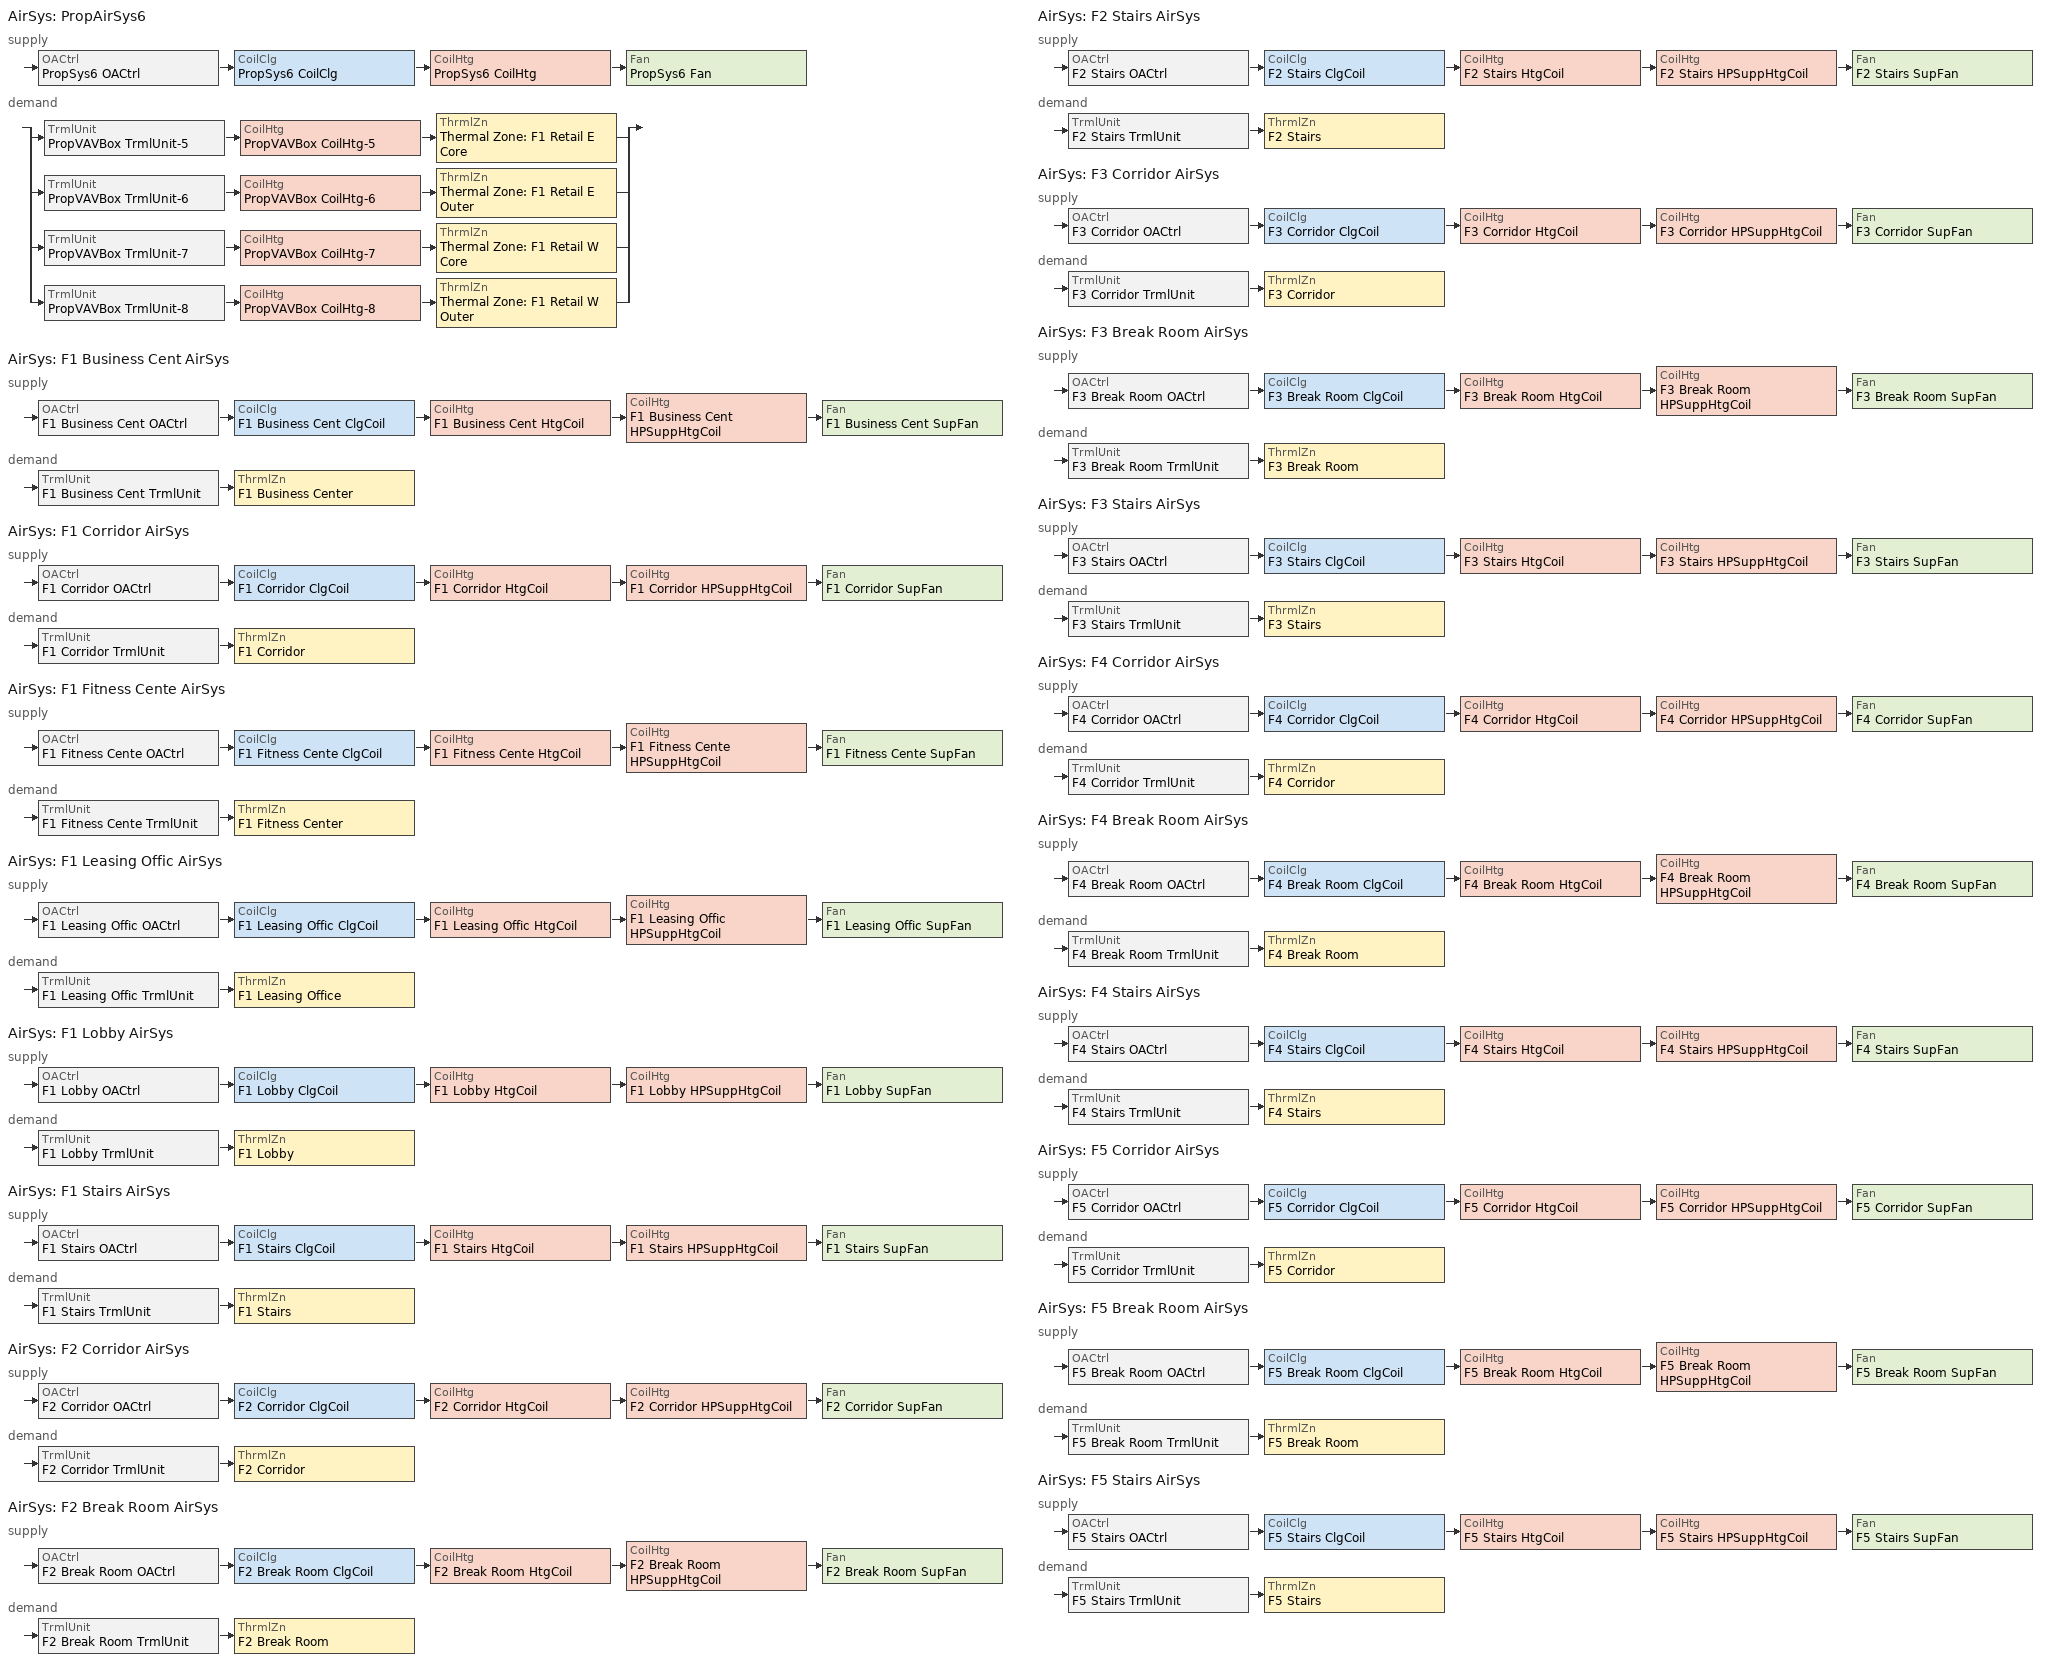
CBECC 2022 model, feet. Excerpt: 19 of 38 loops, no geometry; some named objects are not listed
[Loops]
AirSys 'PropAirSys6'
 supply: OACtrl 'PropSys6 OACtrl' > CoilClg 'PropSys6 CoilClg' > CoilHtg 'PropSys6 CoilHtg' > Fan 'PropSys6 Fan'
 demand: split
  | TrmlUnit 'PropVAVBox TrmlUnit-5' > CoilHtg 'PropVAVBox CoilHtg-5' > ThrmlZn 'Thermal Zone: F1 Retail E Core'
  | TrmlUnit 'PropVAVBox TrmlUnit-6' > CoilHtg 'PropVAVBox CoilHtg-6' > ThrmlZn 'Thermal Zone: F1 Retail E Outer'
  | TrmlUnit 'PropVAVBox TrmlUnit-7' > CoilHtg 'PropVAVBox CoilHtg-7' > ThrmlZn 'Thermal Zone: F1 Retail W Core'
  | TrmlUnit 'PropVAVBox TrmlUnit-8' > CoilHtg 'PropVAVBox CoilHtg-8' > ThrmlZn 'Thermal Zone: F1 Retail W Outer'
AirSys 'F1 Business Cent AirSys'
 supply: OACtrl 'F1 Business Cent OACtrl' > CoilClg 'F1 Business Cent ClgCoil' > CoilHtg 'F1 Business Cent HtgCoil' > CoilHtg 'F1 Business Cent HPSuppHtgCoil' > Fan 'F1 Business Cent SupFan'
 demand: TrmlUnit 'F1 Business Cent TrmlUnit' > ThrmlZn 'F1 Business Center'
AirSys 'F1 Corridor AirSys'
 supply: OACtrl 'F1 Corridor OACtrl' > CoilClg 'F1 Corridor ClgCoil' > CoilHtg 'F1 Corridor HtgCoil' > CoilHtg 'F1 Corridor HPSuppHtgCoil' > Fan 'F1 Corridor SupFan'
 demand: TrmlUnit 'F1 Corridor TrmlUnit' > ThrmlZn 'F1 Corridor'
AirSys 'F1 Fitness Cente AirSys'
 supply: OACtrl 'F1 Fitness Cente OACtrl' > CoilClg 'F1 Fitness Cente ClgCoil' > CoilHtg 'F1 Fitness Cente HtgCoil' > CoilHtg 'F1 Fitness Cente HPSuppHtgCoil' > Fan 'F1 Fitness Cente SupFan'
 demand: TrmlUnit 'F1 Fitness Cente TrmlUnit' > ThrmlZn 'F1 Fitness Center'
AirSys 'F1 Leasing Offic AirSys'
 supply: OACtrl 'F1 Leasing Offic OACtrl' > CoilClg 'F1 Leasing Offic ClgCoil' > CoilHtg 'F1 Leasing Offic HtgCoil' > CoilHtg 'F1 Leasing Offic HPSuppHtgCoil' > Fan 'F1 Leasing Offic SupFan'
 demand: TrmlUnit 'F1 Leasing Offic TrmlUnit' > ThrmlZn 'F1 Leasing Office'
AirSys 'F1 Lobby AirSys'
 supply: OACtrl 'F1 Lobby OACtrl' > CoilClg 'F1 Lobby ClgCoil' > CoilHtg 'F1 Lobby HtgCoil' > CoilHtg 'F1 Lobby HPSuppHtgCoil' > Fan 'F1 Lobby SupFan'
 demand: TrmlUnit 'F1 Lobby TrmlUnit' > ThrmlZn 'F1 Lobby'
AirSys 'F1 Stairs AirSys'
 supply: OACtrl 'F1 Stairs OACtrl' > CoilClg 'F1 Stairs ClgCoil' > CoilHtg 'F1 Stairs HtgCoil' > CoilHtg 'F1 Stairs HPSuppHtgCoil' > Fan 'F1 Stairs SupFan'
 demand: TrmlUnit 'F1 Stairs TrmlUnit' > ThrmlZn 'F1 Stairs'
AirSys 'F2 Corridor AirSys'
 supply: OACtrl 'F2 Corridor OACtrl' > CoilClg 'F2 Corridor ClgCoil' > CoilHtg 'F2 Corridor HtgCoil' > CoilHtg 'F2 Corridor HPSuppHtgCoil' > Fan 'F2 Corridor SupFan'
 demand: TrmlUnit 'F2 Corridor TrmlUnit' > ThrmlZn 'F2 Corridor'
AirSys 'F2 Break Room AirSys'
 supply: OACtrl 'F2 Break Room OACtrl' > CoilClg 'F2 Break Room ClgCoil' > CoilHtg 'F2 Break Room HtgCoil' > CoilHtg 'F2 Break Room HPSuppHtgCoil' > Fan 'F2 Break Room SupFan'
 demand: TrmlUnit 'F2 Break Room TrmlUnit' > ThrmlZn 'F2 Break Room'
AirSys 'F2 Stairs AirSys'
 supply: OACtrl 'F2 Stairs OACtrl' > CoilClg 'F2 Stairs ClgCoil' > CoilHtg 'F2 Stairs HtgCoil' > CoilHtg 'F2 Stairs HPSuppHtgCoil' > Fan 'F2 Stairs SupFan'
 demand: TrmlUnit 'F2 Stairs TrmlUnit' > ThrmlZn 'F2 Stairs'
AirSys 'F3 Corridor AirSys'
 supply: OACtrl 'F3 Corridor OACtrl' > CoilClg 'F3 Corridor ClgCoil' > CoilHtg 'F3 Corridor HtgCoil' > CoilHtg 'F3 Corridor HPSuppHtgCoil' > Fan 'F3 Corridor SupFan'
 demand: TrmlUnit 'F3 Corridor TrmlUnit' > ThrmlZn 'F3 Corridor'
AirSys 'F3 Break Room AirSys'
 supply: OACtrl 'F3 Break Room OACtrl' > CoilClg 'F3 Break Room ClgCoil' > CoilHtg 'F3 Break Room HtgCoil' > CoilHtg 'F3 Break Room HPSuppHtgCoil' > Fan 'F3 Break Room SupFan'
 demand: TrmlUnit 'F3 Break Room TrmlUnit' > ThrmlZn 'F3 Break Room'
AirSys 'F3 Stairs AirSys'
 supply: OACtrl 'F3 Stairs OACtrl' > CoilClg 'F3 Stairs ClgCoil' > CoilHtg 'F3 Stairs HtgCoil' > CoilHtg 'F3 Stairs HPSuppHtgCoil' > Fan 'F3 Stairs SupFan'
 demand: TrmlUnit 'F3 Stairs TrmlUnit' > ThrmlZn 'F3 Stairs'
AirSys 'F4 Corridor AirSys'
 supply: OACtrl 'F4 Corridor OACtrl' > CoilClg 'F4 Corridor ClgCoil' > CoilHtg 'F4 Corridor HtgCoil' > CoilHtg 'F4 Corridor HPSuppHtgCoil' > Fan 'F4 Corridor SupFan'
 demand: TrmlUnit 'F4 Corridor TrmlUnit' > ThrmlZn 'F4 Corridor'
AirSys 'F4 Break Room AirSys'
 supply: OACtrl 'F4 Break Room OACtrl' > CoilClg 'F4 Break Room ClgCoil' > CoilHtg 'F4 Break Room HtgCoil' > CoilHtg 'F4 Break Room HPSuppHtgCoil' > Fan 'F4 Break Room SupFan'
 demand: TrmlUnit 'F4 Break Room TrmlUnit' > ThrmlZn 'F4 Break Room'
AirSys 'F4 Stairs AirSys'
 supply: OACtrl 'F4 Stairs OACtrl' > CoilClg 'F4 Stairs ClgCoil' > CoilHtg 'F4 Stairs HtgCoil' > CoilHtg 'F4 Stairs HPSuppHtgCoil' > Fan 'F4 Stairs SupFan'
 demand: TrmlUnit 'F4 Stairs TrmlUnit' > ThrmlZn 'F4 Stairs'
AirSys 'F5 Corridor AirSys'
 supply: OACtrl 'F5 Corridor OACtrl' > CoilClg 'F5 Corridor ClgCoil' > CoilHtg 'F5 Corridor HtgCoil' > CoilHtg 'F5 Corridor HPSuppHtgCoil' > Fan 'F5 Corridor SupFan'
 demand: TrmlUnit 'F5 Corridor TrmlUnit' > ThrmlZn 'F5 Corridor'
AirSys 'F5 Break Room AirSys'
 supply: OACtrl 'F5 Break Room OACtrl' > CoilClg 'F5 Break Room ClgCoil' > CoilHtg 'F5 Break Room HtgCoil' > CoilHtg 'F5 Break Room HPSuppHtgCoil' > Fan 'F5 Break Room SupFan'
 demand: TrmlUnit 'F5 Break Room TrmlUnit' > ThrmlZn 'F5 Break Room'
AirSys 'F5 Stairs AirSys'
 supply: OACtrl 'F5 Stairs OACtrl' > CoilClg 'F5 Stairs ClgCoil' > CoilHtg 'F5 Stairs HtgCoil' > CoilHtg 'F5 Stairs HPSuppHtgCoil' > Fan 'F5 Stairs SupFan'
 demand: TrmlUnit 'F5 Stairs TrmlUnit' > ThrmlZn 'F5 Stairs'
[ResExtWall] Status=New; Orientation=Front; OrientationValue=0; Area=100; Construction=Res Exterior Wall Cons; Tilt=90; Absorptivity=0.5
F10 Break Room Ext Wall Front; F10 Stairs Ext Wall Front
[ResWin]
F10 Break Room Win Front: Status=New; WinType=Operable; SpecMethod=Window Dimensions (required for fins/overhangs); Height=5; Width=3; Multiplier=3.137; exHeight=5; exWidth=3; exMultiplier=27.34; exNFRCUfactor=0.46; exNFRCSHGC=0.22; exUfactorSHGCSource=NFRC; exExteriorShade=Insect Screen (default); ModelFinsOverhang=0; OverhangDepth=0; OverhangDistUp=0; OverhangExL=0; OverhangExR=0; OverhangFlap=0; exOverhangDepth=0; exOverhangDistUp=0; exOverhangExL=0; exOverhangExR=0; exOverhangFlap=0; LeftFinDepth=0; LeftFinTopUp=0; LeftFinDistL=0; LeftFinBotUp=0; exLeftFinDepth=0; exLeftFinTopUp=0; exLeftFinDistL=0; exLeftFinBotUp=0; RightFinDepth=0; RightFinTopUp=0; RightFinDistR=0; RightFinBotUp=0; exRightFinDepth=0; exRightFinTopUp=0; exRightFinDistR=0; exRightFinBotUp=0
[ResIntWall] Status=New; Construction=Int Wall Cons; IsPartySurface=1; OtherSideModeled=1
Name | Area | Outside
F10 Break Room To F10 Stairs Int Wall Left | 180 | F10 Stairs
F10 Break Room To F10 Corridor Int Wall Back; F10 Stairs To F10 Corridor Wall Back | 100 | F10 Corridor
F10 Break Room To F10 Res Zn S Int Wall Right; F10 Stairs To F10 Res Zn S Int Wall Left | 180 | F10 Res Zn S
[ResIntFlr] Status=New; Area=180; FloorZ=90.7; Construction=Interior Floor Cons; OtherSideModeled=1
Name | IsPartySurface | Outside
F10 Break Room To F9 Break Room Int Floor | 1 | F9 Break Room
F10 Stairs To F9 Stairs Int Floor | 0 | F9 Stairs
[ResCathedralCeiling] Area=180; RoofRise=1; Orientation=Front; Construction=Cathedral Ceiling
F10 Break Room Cathedral Ceiling; F10 Stairs Cathedral Ceiling
[ResOtherZn] NumStories=1; DryerFuel=Electricity
Name | Type | SpcFunc | VentSpcFunc | ozHVACSystem | Area | CeilingHeight | FloorHeight | WinHeadHeight | Bottom | AirFlowMeter | IAQOption | ExhstOutsideOpening
F10 Stairs | Conditioned | Stairwell | Residential - Common corridors | F10 Stairs AirSys | 180 | 9 | 10 | 6.7 | 90.7 | Ten
UG Garage | Unconditioned | Parking Garage Area (Parking Zone and Ramps) | Exhaust - Parking garages |  | 12540 | 14 | 15 | 7.67 | -15 | Eleven | Individual IAQ Fans | 1000
[ResZnGrp]
ResZn Group UG Garage
[ResUndgrWall] Status=New; DepthBelowGrade=15; Construction=Below Grade Wall Cons
Name | Area
UG Garage UG Wall - Front; UG Garage UG Wall - Back | 2850
UG Garage UG Wall - Left; UG Garage UG Wall - Right | 990
[ResUndgrFlr]
UG Garage UG Floor: Status=New; Area=12540; DepthBelowGrade=15; Surface=Exposed
[ThrmlZn] PriAirCondgSysRef[1]=PropAirSys6
Name | HVACZnCnt
Thermal Zone: F1 Retail E Core; Thermal Zone: F1 Retail W Core | 2
Thermal Zone: F1 Retail E Outer; Thermal Zone: F1 Retail W Outer
[AirSys]
Name | Type | CtrlSysType | OptStart | SubType | EffMetric | ResHVACAutoSizing | CtrlZnRef
PropAirSys6 | VAV | DDCToZone | 1
F1 Business Cent AirSys | SZHP |  | 0 | Split1Phase | SEER2/EER2/HSPF2 | 1 | F1 Business Center
F1 Corridor AirSys | SZHP |  | 0 | Split1Phase | SEER2/EER2/HSPF2 | 1 | F1 Corridor
F1 Fitness Cente AirSys | SZHP |  | 0 | Split1Phase | SEER2/EER2/HSPF2 | 1 | F1 Fitness Center
F1 Leasing Offic AirSys | SZHP |  | 0 | Split1Phase | SEER2/EER2/HSPF2 | 1 | F1 Leasing Office
F1 Lobby AirSys | SZHP |  | 0 | Split1Phase | SEER2/EER2/HSPF2 | 1 | F1 Lobby
F1 Stairs AirSys | SZHP |  | 0 | Split1Phase | SEER2/EER2/HSPF2 | 1 | F1 Stairs
F2 Corridor AirSys | SZHP |  | 0 | Split1Phase | SEER2/EER2/HSPF2 | 1 | F2 Corridor
F2 Break Room AirSys | SZHP |  | 0 | Split1Phase | SEER2/EER2/HSPF2 | 1 | F2 Break Room
F2 Stairs AirSys | SZHP |  | 0 | Split1Phase | SEER2/EER2/HSPF2 | 1 | F2 Stairs
F3 Corridor AirSys | SZHP |  | 0 | Split1Phase | SEER2/EER2/HSPF2 | 1 | F3 Corridor
F3 Break Room AirSys | SZHP |  | 0 | Split1Phase | SEER2/EER2/HSPF2 | 1 | F3 Break Room
F3 Stairs AirSys | SZHP |  | 0 | Split1Phase | SEER2/EER2/HSPF2 | 1 | F3 Stairs
F4 Corridor AirSys | SZHP |  | 0 | Split1Phase | SEER2/EER2/HSPF2 | 1 | F4 Corridor
F4 Break Room AirSys | SZHP |  | 0 | Split1Phase | SEER2/EER2/HSPF2 | 1 | F4 Break Room
F4 Stairs AirSys | SZHP |  | 0 | Split1Phase | SEER2/EER2/HSPF2 | 1 | F4 Stairs
F5 Corridor AirSys | SZHP |  | 0 | Split1Phase | SEER2/EER2/HSPF2 | 1 | F5 Corridor
F5 Break Room AirSys | SZHP |  | 0 | Split1Phase | SEER2/EER2/HSPF2 | 1 | F5 Break Room
F5 Stairs AirSys | SZHP |  | 0 | Split1Phase | SEER2/EER2/HSPF2 | 1 | F5 Stairs
[AirSeg]
Name | Sys | Type
PropSys6 SupAirSeg | PropAirSys6 | Supply
PropSys6 RetAirSeg | PropAirSys6 | Return
F1 Business Cent SupAirSeg | F1 Business Cent AirSys | Supply
F1 Business Cent RetAirSeg | F1 Business Cent AirSys | Return
F1 Corridor SupAirSeg | F1 Corridor AirSys | Supply
F1 Corridor RetAirSeg | F1 Corridor AirSys | Return
F1 Fitness Cente SupAirSeg | F1 Fitness Cente AirSys | Supply
F1 Fitness Cente RetAirSeg | F1 Fitness Cente AirSys | Return
F1 Leasing Offic SupAirSeg | F1 Leasing Offic AirSys | Supply
F1 Leasing Offic RetAirSeg | F1 Leasing Offic AirSys | Return
F1 Lobby SupAirSeg | F1 Lobby AirSys | Supply
F1 Lobby RetAirSeg | F1 Lobby AirSys | Return
F1 Stairs SupAirSeg | F1 Stairs AirSys | Supply
F1 Stairs RetAirSeg | F1 Stairs AirSys | Return
F2 Corridor SupAirSeg | F2 Corridor AirSys | Supply
F2 Corridor RetAirSeg | F2 Corridor AirSys | Return
F2 Break Room SupAirSeg | F2 Break Room AirSys | Supply
F2 Break Room RetAirSeg | F2 Break Room AirSys | Return
F2 Stairs SupAirSeg | F2 Stairs AirSys | Supply
F2 Stairs RetAirSeg | F2 Stairs AirSys | Return
F3 Corridor SupAirSeg | F3 Corridor AirSys | Supply
F3 Corridor RetAirSeg | F3 Corridor AirSys | Return
F3 Break Room SupAirSeg | F3 Break Room AirSys | Supply
F3 Break Room RetAirSeg | F3 Break Room AirSys | Return
F3 Stairs SupAirSeg | F3 Stairs AirSys | Supply
F3 Stairs RetAirSeg | F3 Stairs AirSys | Return
F4 Corridor SupAirSeg | F4 Corridor AirSys | Supply
F4 Corridor RetAirSeg | F4 Corridor AirSys | Return
F4 Break Room SupAirSeg | F4 Break Room AirSys | Supply
F4 Break Room RetAirSeg | F4 Break Room AirSys | Return
F4 Stairs SupAirSeg | F4 Stairs AirSys | Supply
F4 Stairs RetAirSeg | F4 Stairs AirSys | Return
F5 Corridor SupAirSeg | F5 Corridor AirSys | Supply
F5 Corridor RetAirSeg | F5 Corridor AirSys | Return
F5 Break Room SupAirSeg | F5 Break Room AirSys | Supply
F5 Break Room RetAirSeg | F5 Break Room AirSys | Return
F5 Stairs SupAirSeg | F5 Stairs AirSys | Supply
F5 Stairs RetAirSeg | F5 Stairs AirSys | Return
[CoilClg]
Name | Sys | Type | FluidSegInRef | FluidSegOutRef | DXSEER
PropSys6 CoilClg | PropAirSys6 | ChilledWater | ChW Supply | ChW Return
F1 Business Cent ClgCoil | F1 Business Cent AirSys | DirectExpansion |  |  | 14
F1 Corridor ClgCoil | F1 Corridor AirSys | DirectExpansion |  |  | 14
F1 Fitness Cente ClgCoil | F1 Fitness Cente AirSys | DirectExpansion |  |  | 14
F1 Leasing Offic ClgCoil | F1 Leasing Offic AirSys | DirectExpansion |  |  | 14
F1 Lobby ClgCoil | F1 Lobby AirSys | DirectExpansion |  |  | 14
F1 Stairs ClgCoil | F1 Stairs AirSys | DirectExpansion |  |  | 14
F2 Corridor ClgCoil | F2 Corridor AirSys | DirectExpansion |  |  | 14
F2 Break Room ClgCoil | F2 Break Room AirSys | DirectExpansion |  |  | 14
F2 Stairs ClgCoil | F2 Stairs AirSys | DirectExpansion |  |  | 14
F3 Corridor ClgCoil | F3 Corridor AirSys | DirectExpansion |  |  | 14
F3 Break Room ClgCoil | F3 Break Room AirSys | DirectExpansion |  |  | 14
F3 Stairs ClgCoil | F3 Stairs AirSys | DirectExpansion |  |  | 14
F4 Corridor ClgCoil | F4 Corridor AirSys | DirectExpansion |  |  | 14
F4 Break Room ClgCoil | F4 Break Room AirSys | DirectExpansion |  |  | 14
F4 Stairs ClgCoil | F4 Stairs AirSys | DirectExpansion |  |  | 14
F5 Corridor ClgCoil | F5 Corridor AirSys | DirectExpansion |  |  | 14
F5 Break Room ClgCoil | F5 Break Room AirSys | DirectExpansion |  |  | 14
F5 Stairs ClgCoil | F5 Stairs AirSys | DirectExpansion |  |  | 14
[CoilHtg]
Name | Sys | Type | FluidSegInRef | FluidSegOutRef | HtPumpHSPF | HtPumpSuppCoilHtgRef
PropSys6 CoilHtg; PropVAVBox CoilHtg-5; PropVAVBox CoilHtg-6; PropVAVBox CoilHtg-7; PropVAVBox CoilHtg-8 | PropAirSys6 | HotWater | HW Supply | HW Return
F1 Business Cent HtgCoil | F1 Business Cent AirSys | HeatPump |  |  | 8.2 | F1 Business Cent HPSuppHtgCoil
F1 Business Cent HPSuppHtgCoil | F1 Business Cent AirSys | Resistance
F1 Corridor HtgCoil | F1 Corridor AirSys | HeatPump |  |  | 8.2 | F1 Corridor HPSuppHtgCoil
F1 Corridor HPSuppHtgCoil | F1 Corridor AirSys | Resistance |  |  | 8.2
F1 Fitness Cente HtgCoil | F1 Fitness Cente AirSys | HeatPump |  |  | 8.2 | F1 Fitness Cente HPSuppHtgCoil
F1 Fitness Cente HPSuppHtgCoil | F1 Fitness Cente AirSys | Resistance |  |  | 8.2
F1 Leasing Offic HtgCoil | F1 Leasing Offic AirSys | HeatPump |  |  | 8.2 | F1 Leasing Offic HPSuppHtgCoil
F1 Leasing Offic HPSuppHtgCoil | F1 Leasing Offic AirSys | Resistance |  |  | 8.2
F1 Lobby HtgCoil | F1 Lobby AirSys | HeatPump |  |  | 8.2 | F1 Lobby HPSuppHtgCoil
F1 Lobby HPSuppHtgCoil | F1 Lobby AirSys | Resistance |  |  | 8.2
F1 Stairs HtgCoil | F1 Stairs AirSys | HeatPump |  |  | 8.2 | F1 Stairs HPSuppHtgCoil
F1 Stairs HPSuppHtgCoil | F1 Stairs AirSys | Resistance |  |  | 8.2
F2 Corridor HtgCoil | F2 Corridor AirSys | HeatPump |  |  | 8.2 | F2 Corridor HPSuppHtgCoil
F2 Corridor HPSuppHtgCoil | F2 Corridor AirSys | Resistance |  |  | 8.2
F2 Break Room HtgCoil | F2 Break Room AirSys | HeatPump |  |  | 8.2 | F2 Break Room HPSuppHtgCoil
F2 Break Room HPSuppHtgCoil | F2 Break Room AirSys | Resistance |  |  | 8.2
F2 Stairs HtgCoil | F2 Stairs AirSys | HeatPump |  |  | 8.2 | F2 Stairs HPSuppHtgCoil
F2 Stairs HPSuppHtgCoil | F2 Stairs AirSys | Resistance |  |  | 8.2
F3 Corridor HtgCoil | F3 Corridor AirSys | HeatPump |  |  | 8.2 | F3 Corridor HPSuppHtgCoil
F3 Corridor HPSuppHtgCoil | F3 Corridor AirSys | Resistance |  |  | 8.2
F3 Break Room HtgCoil | F3 Break Room AirSys | HeatPump |  |  | 8.2 | F3 Break Room HPSuppHtgCoil
F3 Break Room HPSuppHtgCoil | F3 Break Room AirSys | Resistance |  |  | 8.2
F3 Stairs HtgCoil | F3 Stairs AirSys | HeatPump |  |  | 8.2 | F3 Stairs HPSuppHtgCoil
F3 Stairs HPSuppHtgCoil | F3 Stairs AirSys | Resistance |  |  | 8.2
F4 Corridor HtgCoil | F4 Corridor AirSys | HeatPump |  |  | 8.2 | F4 Corridor HPSuppHtgCoil
F4 Corridor HPSuppHtgCoil | F4 Corridor AirSys | Resistance |  |  | 8.2
F4 Break Room HtgCoil | F4 Break Room AirSys | HeatPump |  |  | 8.2 | F4 Break Room HPSuppHtgCoil
F4 Break Room HPSuppHtgCoil | F4 Break Room AirSys | Resistance
F4 Stairs HtgCoil | F4 Stairs AirSys | HeatPump |  |  | 8.2 | F4 Stairs HPSuppHtgCoil
F4 Stairs HPSuppHtgCoil | F4 Stairs AirSys | Resistance |  |  | 8.2
F5 Corridor HtgCoil | F5 Corridor AirSys | HeatPump |  |  | 8.2 | F5 Corridor HPSuppHtgCoil
F5 Corridor HPSuppHtgCoil | F5 Corridor AirSys | Resistance |  |  | 8.2
F5 Break Room HtgCoil | F5 Break Room AirSys | HeatPump |  |  | 8.2 | F5 Break Room HPSuppHtgCoil
F5 Break Room HPSuppHtgCoil | F5 Break Room AirSys | Resistance |  |  | 8.2
F5 Stairs HtgCoil | F5 Stairs AirSys | HeatPump |  |  | 8.2 | F5 Stairs HPSuppHtgCoil
F5 Stairs HPSuppHtgCoil | F5 Stairs AirSys | Resistance |  |  | 8.2
[Fan]
Name | Sys | CtrlMthd
PropSys6 Fan | PropAirSys6 | VariableSpeedDrive
F1 Business Cent SupFan | F1 Business Cent AirSys
F1 Corridor SupFan | F1 Corridor AirSys
F1 Fitness Cente SupFan | F1 Fitness Cente AirSys
F1 Leasing Offic SupFan | F1 Leasing Offic AirSys
F1 Lobby SupFan | F1 Lobby AirSys
F1 Stairs SupFan | F1 Stairs AirSys
F2 Corridor SupFan | F2 Corridor AirSys
F2 Break Room SupFan | F2 Break Room AirSys
F2 Stairs SupFan | F2 Stairs AirSys
F3 Corridor SupFan | F3 Corridor AirSys
F3 Break Room SupFan | F3 Break Room AirSys
F3 Stairs SupFan | F3 Stairs AirSys
F4 Corridor SupFan | F4 Corridor AirSys
F4 Break Room SupFan | F4 Break Room AirSys
F4 Stairs SupFan | F4 Stairs AirSys
F5 Corridor SupFan | F5 Corridor AirSys
F5 Break Room SupFan | F5 Break Room AirSys
F5 Stairs SupFan | F5 Stairs AirSys
[OACtrl]
Name | Sys | EconoCtrlMthd | EconoIntegration | AirSegSupRef | AirSegRetRef
PropSys6 OACtrl | PropAirSys6 | DifferentialDryBulb | Integrated | PropSys6 SupAirSeg | PropSys6 RetAirSeg
F1 Business Cent OACtrl | F1 Business Cent AirSys | NoEconomizer |  | F1 Business Cent SupAirSeg | F1 Business Cent RetAirSeg
F1 Corridor OACtrl | F1 Corridor AirSys | NoEconomizer |  | F1 Corridor SupAirSeg | F1 Corridor RetAirSeg
F1 Fitness Cente OACtrl | F1 Fitness Cente AirSys | NoEconomizer |  | F1 Fitness Cente SupAirSeg | F1 Fitness Cente RetAirSeg
F1 Leasing Offic OACtrl | F1 Leasing Offic AirSys | NoEconomizer |  | F1 Leasing Offic SupAirSeg | F1 Leasing Offic RetAirSeg
F1 Lobby OACtrl | F1 Lobby AirSys | NoEconomizer |  | F1 Lobby SupAirSeg | F1 Lobby RetAirSeg
F1 Stairs OACtrl | F1 Stairs AirSys | NoEconomizer |  | F1 Stairs SupAirSeg | F1 Stairs RetAirSeg
F2 Corridor OACtrl | F2 Corridor AirSys | NoEconomizer |  | F2 Corridor SupAirSeg | F2 Corridor RetAirSeg
F2 Break Room OACtrl | F2 Break Room AirSys | NoEconomizer |  | F2 Break Room SupAirSeg | F2 Break Room RetAirSeg
F2 Stairs OACtrl | F2 Stairs AirSys | NoEconomizer |  | F2 Stairs SupAirSeg | F2 Stairs RetAirSeg
F3 Corridor OACtrl | F3 Corridor AirSys | NoEconomizer |  | F3 Corridor SupAirSeg | F3 Corridor RetAirSeg
F3 Break Room OACtrl | F3 Break Room AirSys | NoEconomizer |  | F3 Break Room SupAirSeg | F3 Break Room RetAirSeg
F3 Stairs OACtrl | F3 Stairs AirSys | NoEconomizer |  | F3 Stairs SupAirSeg | F3 Stairs RetAirSeg
F4 Corridor OACtrl | F4 Corridor AirSys | NoEconomizer |  | F4 Corridor SupAirSeg | F4 Corridor RetAirSeg
F4 Break Room OACtrl | F4 Break Room AirSys | NoEconomizer |  | F4 Break Room SupAirSeg | F4 Break Room RetAirSeg
F4 Stairs OACtrl | F4 Stairs AirSys | NoEconomizer |  | F4 Stairs SupAirSeg | F4 Stairs RetAirSeg
F5 Corridor OACtrl | F5 Corridor AirSys | NoEconomizer |  | F5 Corridor SupAirSeg | F5 Corridor RetAirSeg
F5 Break Room OACtrl | F5 Break Room AirSys | NoEconomizer |  | F5 Break Room SupAirSeg | F5 Break Room RetAirSeg
F5 Stairs OACtrl | F5 Stairs AirSys | NoEconomizer |  | F5 Stairs SupAirSeg | F5 Stairs RetAirSeg
[TrmlUnit]
Name | Sys | Type | ZnServedRef | Cnt | ReheatCtrlMthd
PropVAVBox TrmlUnit-5 | PropAirSys6 | VAVReheatBox | Thermal Zone: F1 Retail E Core | 2 | DualMaximum
PropVAVBox TrmlUnit-6 | PropAirSys6 | VAVReheatBox | Thermal Zone: F1 Retail E Outer |  | DualMaximum
PropVAVBox TrmlUnit-7 | PropAirSys6 | VAVReheatBox | Thermal Zone: F1 Retail W Core | 2 | DualMaximum
PropVAVBox TrmlUnit-8 | PropAirSys6 | VAVReheatBox | Thermal Zone: F1 Retail W Outer |  | DualMaximum
F1 Business Cent TrmlUnit | F1 Business Cent AirSys | Uncontrolled | F1 Business Center
F1 Corridor TrmlUnit | F1 Corridor AirSys | Uncontrolled | F1 Corridor
F1 Fitness Cente TrmlUnit | F1 Fitness Cente AirSys | Uncontrolled | F1 Fitness Center
F1 Leasing Offic TrmlUnit | F1 Leasing Offic AirSys | Uncontrolled | F1 Leasing Office
F1 Lobby TrmlUnit | F1 Lobby AirSys | Uncontrolled | F1 Lobby
F1 Stairs TrmlUnit | F1 Stairs AirSys | Uncontrolled | F1 Stairs
F2 Corridor TrmlUnit | F2 Corridor AirSys | Uncontrolled | F2 Corridor
F2 Break Room TrmlUnit | F2 Break Room AirSys | Uncontrolled | F2 Break Room
F2 Stairs TrmlUnit | F2 Stairs AirSys | Uncontrolled | F2 Stairs
F3 Corridor TrmlUnit | F3 Corridor AirSys | Uncontrolled | F3 Corridor
F3 Break Room TrmlUnit | F3 Break Room AirSys | Uncontrolled | F3 Break Room
F3 Stairs TrmlUnit | F3 Stairs AirSys | Uncontrolled | F3 Stairs
F4 Corridor TrmlUnit | F4 Corridor AirSys | Uncontrolled | F4 Corridor
F4 Break Room TrmlUnit | F4 Break Room AirSys | Uncontrolled | F4 Break Room
F4 Stairs TrmlUnit | F4 Stairs AirSys | Uncontrolled | F4 Stairs
F5 Corridor TrmlUnit | F5 Corridor AirSys | Uncontrolled | F5 Corridor
F5 Break Room TrmlUnit | F5 Break Room AirSys | Uncontrolled | F5 Break Room
F5 Stairs TrmlUnit | F5 Stairs AirSys | Uncontrolled | F5 Stairs
[FluidSeg] Sys=ChW System
Name | Type
ChW Supply | PrimarySupply
ChW Return | PrimaryReturn
[PVArray]
PV Array: DCSysSize=176
[Batt]
Battery: MaxCap=194.8; Ctrl=Time of Use; MaxChrgPwr=46.69; MaxDschrgPwr=46.69
[ResConsAssm]
Name | CanAssignTo | Type | FireRtdFlag | RoofingLayer | RoofDeckLayer | InsideFinishLayer | FloorSurfaceLayer | FloorDeckLayer | FurringInsul2LayerRVal | Furring2Layer | CavityLayer | FrameLayer | SheathInsulLayerRVal | WallExtFinishLayer | OtherSideFinishLayer | RadiantBarrier | RaisedHeelTruss | RaisedHeelTrussHeight | RoofingType | MassLayer | MassThickness | FurringInsulLayerRVal
Res Exterior Wall Cons | Exterior Walls | Steel Framed Wall | 1 | Light Roof (Asphalt Shingle) | Wood Siding/sheathing/decking | Gypsum Board | Carpeted | Wood Siding/sheathing/decking | 1.76 | 3.5 in. Wood | R 21 | 2x6 @ 16 in. O.C. | 6.5 | All Other Siding | Gypsum Board | 0 | 0 | 3.5 | all others
Int Wall Cons | Interior Walls | Steel Framed Wall |  | Light Roof (Asphalt Shingle) | Wood Siding/sheathing/decking | Gypsum Board | Carpeted | Wood Siding/sheathing/decking |  |  |  | 2x6 @ 16 in. O.C. |  |  | Gypsum Board | 0 | 0 | 3.5 | all others
Interior Floor Cons | Interior Floors | Concrete / ICF / Brick |  | Light Roof (Asphalt Shingle) | Wood Siding/sheathing/decking | Gypsum Board | Carpeted | Wood Siding/sheathing/decking |  |  |  | 2x12 @ 16 in. O.C. | 0.29 |  | Gypsum Board | 0 | 0 | 3.5 | all others | Concrete | 3 in.
Below Grade Wall Cons | Underground Walls | Concrete / ICF / Brick |  | Light Roof (Asphalt Shingle) | Wood Siding/sheathing/decking |  | Carpeted | Wood Siding/sheathing/decking |  |  |  |  |  |  | Gypsum Board | 0 | 0 | 3.5 | all others | Concrete | 10 in.
Interior Floor above Garage Cons | Interior Floors | Concrete / ICF / Brick |  | Light Roof (Asphalt Shingle) | Wood Siding/sheathing/decking |  | Hardwood | Wood Siding/sheathing/decking |  |  |  | 2x12 @ 16 in. O.C. |  |  | Gypsum Board | 0 | 0 | 3.5 | all others | Concrete | 6 in. | 4
NonRes Exterior Wall Cons | Exterior Walls | Concrete / ICF / Brick |  | Light Roof (Asphalt Shingle) | Wood Siding/sheathing/decking | Gypsum Board | Carpeted | Wood Siding/sheathing/decking | 13 | 3.5 in. Wood |  |  | 1.8 |  | Gypsum Board | 0 | 0 | 3.5 | all others | Concrete | 6 in.
Cathedral Ceiling | Cathedral Ceilings |  |  | 5 PSF (Normal Gravel) |  |  |  |  |  |  | R 38 | 2x12 @ 24 in. O.C.
[ResMat]
Name | Density | SpecHeat | Conductivity | ConductivityCT | RValPerInch | Thickness | ConductivityQII
SoftWood | 35 | 0.39 | 0.08167 | 0.0012 | 1.0204
Steel | 489 | 0.12 | 26.2 |  | 0.00318
SIPSskin | 41 | 0.45 | 0.06127 | 0.0012 | 1.36 | 0.4375
Ceiling Insul | 1.5 | 0.2 |  | 0.00418
Other Insul | 1.5 | 0.2 |  | 0.0032537
Gypsum Board | 40 | 0.27 | 0.09167 | 0.0001217 | 0.9091 | 0.5
Insul-R4-D1.5-SH0.35-C0.02083 | 1.5 | 0.35 | 0.0208325 | 0.00175 |  | 1 | 0.0208325
Synthetic Stucco | 58 | 0.2 | 0.2 |  | 0.5333 | 0.375
Carpet | 12.3 | 0.34 | 0.02 |  | 4.1667 | 0.5
Wood layer | 41 | 0.45 | 0.06127 | 0.0012 | 1.36 | 0.5
5 PSF Roof | 120 | 0.2 | 1 |  | 0.0833 | 0.5
TileGap | 0.075 | 0.24 | 0.07353 |  | 1.1333 | 0.75
10 PSF Roof | 120 | 0.2 | 1 |  | 0.0833 | 1
VertWallCavity | 0.075 | 0.24 | 0.314 | 0.00397 | 1.1333 | 3.5
3 Coat Stucco | 116 | 0.2 | 0.4167 |  | 0.2686 | 0.875
Ins-R21-D1.5-SH0.2-C0.02183 | 1.5 | 0.2 | 0.0218254 | 0.0032537 |  |  | 0.0218254
Ins-R9.1-D1.5-SH0.2-C0.03205 | 1.5 | 0.2 | 0.0320513 | 0.00418 |  |  | 0.0320513
Ins-R13-D1.5-SH0.2-C0.02244 | 1.5 | 0.2 | 0.0224376 | 0.0032537 |  |  | 0.0224376
FrameGap | 0 | 0 | 200 |  | 0.000417
Ins-R18-D1.5-SH0.2-C0.0162 | 1.5 | 0.2 | 0.0162037 | 0.0032537 |  |  | 0.0162037
Ins-R18-D1.5-SH0.2-C0.02546 | 1.5 | 0.2 | 0.025463 | 0.0032537 |  |  | 0.025463
Concrete | 144 | 0.2 | 1 |  | 0.0833
Ins-R9-D1.5-SH0.2-C0.00926 | 1.5 | 0.2 | 0.00925926 | 0.0032537 |  |  | 0.00925926
Insul-R3-D1.5-SH0.35-C0.02778 | 1.5 | 0.35 | 0.0277767 | 0.00175 |  | 1 | 0.0277767
Insul-R2-D1.5-SH0.35-C0.04167 | 1.5 | 0.35 | 0.041665 | 0.00175 |  | 1 | 0.041665
Insul-R1-D1.5-SH0.35-C0.08333 | 1.5 | 0.35 | 0.08333 | 0.00175 |  | 1 | 0.08333
Insul-R1.8-D1.5-SH0.35-C0.04629 | 1.5 | 0.35 | 0.0462944 | 0.00175 |  | 1 | 0.0462944
Ins-R12-D1.5-SH0.2-C0.00694 | 1.5 | 0.2 | 0.00694444 | 0.0032537 |  |  | 0.00694444
Ins-R11-D1.5-SH0.2-C0.00758 | 1.5 | 0.2 | 0.00757576 | 0.0032537 |  |  | 0.00757576
Ins-R11.2-D1.5-SH0.2-C0.00744 | 1.5 | 0.2 | 0.00744048 | 0.0032537 |  |  | 0.00744048
Ins-R10.5-D1.5-SH0.2-C0.00794 | 1.5 | 0.2 | 0.00793651 | 0.0032537 |  |  | 0.00793651
Ins-R10.3-D1.5-SH0.2-C0.00809 | 1.5 | 0.2 | 0.00809061 | 0.0032537 |  |  | 0.00809061
Ins-R9.8-D1.5-SH0.2-C0.0085 | 1.5 | 0.2 | 0.0085034 | 0.0032537 |  |  | 0.0085034
Ins-R38-D1.5-SH0.2-C0.01206 | 1.5 | 0.2 | 0.0120614 | 0.0032537 |  |  | 0.0120614
Insul-R4.3-D1.5-SH0.35-C0.01938 | 1.5 | 0.35 | 0.0193791 | 0.00175 |  | 1 | 0.0193791
Insul-R4.4-D1.5-SH0.35-C0.01894 | 1.5 | 0.35 | 0.0189386 | 0.00175 |  | 1 | 0.0189386
Insul-R4.5-D1.5-SH0.35-C0.01852 | 1.5 | 0.35 | 0.0185178 | 0.00175 |  | 1 | 0.0185178
Insul-R4.6-D1.5-SH0.35-C0.01812 | 1.5 | 0.35 | 0.0181152 | 0.00175 |  | 1 | 0.0181152
Ins-R38-D1.5-SH0.2-C0.00768 | 1.5 | 0.2 | 0.00767544 | 0.0032537 |  |  | 0.00767544
Ins-R9.2-D1.5-SH0.2-C0.00906 | 1.5 | 0.2 | 0.00905797 | 0.0032537 |  |  | 0.00905797
Ins-R9.6-D1.5-SH0.2-C0.00868 | 1.5 | 0.2 | 0.00868056 | 0.0032537 |  |  | 0.00868056
Ins-R9.5-D1.5-SH0.2-C0.00877 | 1.5 | 0.2 | 0.00877193 | 0.0032537 |  |  | 0.00877193
Ins-R1-D1.5-SH0.2-C0.9375 | 1.5 | 0.2 | 0.9375 | 0.0032537 |  |  | 0.9375
Insul-R0.1-D1.5-SH0.35-C0.8333 | 1.5 | 0.35 | 0.8333 | 0.00175 |  | 1 | 0.8333
Insul-R0.2-D1.5-SH0.35-C0.41665 | 1.5 | 0.35 | 0.41665 | 0.00175 |  | 1 | 0.41665
Insul-R0.3-D1.5-SH0.35-C0.27777 | 1.5 | 0.35 | 0.277767 | 0.00175 |  | 1 | 0.277767
Insul-R0.29-D1.5-SH0.35-C0.28734 | 1.5 | 0.35 | 0.287345 | 0.00175 |  | 1 | 0.287345
Ins-R11-D1.5-SH0.2-C0.04167 | 1.5 | 0.2 | 0.0416667 | 0.0032537 |  |  | 0.0416667
Ins-R10-D1.5-SH0.2-C0.04583 | 1.5 | 0.2 | 0.0458333 | 0.0032537 |  |  | 0.0458333
Insul-R10.5-D1.5-SH0.35-C0.00794 | 1.5 | 0.35 | 0.00793619 | 0.00175 |  | 1 | 0.00793619
Insul-R11-D1.5-SH0.35-C0.00758 | 1.5 | 0.35 | 0.00757545 | 0.00175 |  | 1 | 0.00757545
Insul-R8-D1.5-SH0.35-C0.01042 | 1.5 | 0.35 | 0.0104163 | 0.00175 |  | 1 | 0.0104163
Insul-R7-D1.5-SH0.35-C0.0119 | 1.5 | 0.35 | 0.0119043 | 0.00175 |  | 1 | 0.0119043
Insul-R6-D1.5-SH0.35-C0.01389 | 1.5 | 0.35 | 0.0138883 | 0.00175 |  | 1 | 0.0138883
Insul-R6.1-D1.5-SH0.35-C0.01366 | 1.5 | 0.35 | 0.0136607 | 0.00175 |  | 1 | 0.0136607
Ins-R1.7-D1.5-SH0.2-C0.04817 | 1.5 | 0.2 | 0.0481696 | 0.0032537 |  |  | 0.0481696
Insul-R4.85-D1.5-SH0.35-C0.01718 | 1.5 | 0.35 | 0.0171814 | 0.00175 |  | 1 | 0.0171814
Insul-R0.07-D1.5-SH0.35-C1.19043 | 1.5 | 0.35 | 1.19043 | 0.00175 |  | 1 | 1.19043
Ins-R19-D1.5-SH0.2-C0.02412 | 1.5 | 0.2 | 0.0241228 | 0.0032537 |  |  | 0.0241228
Ins-R2-D1.5-SH0.2-C0.14583 | 1.5 | 0.2 | 0.145833 | 0.0032537 |  |  | 0.145833
Light Roof | 120 | 0.2 | 1 |  | 0.0833 | 0.2
Ins-R37-D1.5-SH0.2-C0.00788 | 1.5 | 0.2 | 0.00788288 | 0.00418 |  |  | 0.00788288
Ins-R37-D1.5-SH0.2-C0.02534 | 1.5 | 0.2 | 0.0253378 | 0.00418 |  |  | 0.0253378
Insul-R10-D1.5-SH0.35-C0.00833 | 1.5 | 0.35 | 0.008333 | 0.00175 |  | 1 | 0.008333
Insul-R5-D1.5-SH0.35-C0.01667 | 1.5 | 0.35 | 0.016666 | 0.00175 |  | 1 | 0.016666
Insul-R6.5-D1.5-SH0.35-C0.01282 | 1.5 | 0.35 | 0.01282 | 0.00175 |  | 1 | 0.01282
Insul-R6.6-D1.5-SH0.35-C0.01263 | 1.5 | 0.35 | 0.0126258 | 0.00175 |  | 1 | 0.0126258
Insul-R6.7-D1.5-SH0.35-C0.01244 | 1.5 | 0.35 | 0.0124373 | 0.00175 |  | 1 | 0.0124373
Insul-R6.65-D1.5-SH0.35-C0.01253 | 1.5 | 0.35 | 0.0125308 | 0.00175 |  | 1 | 0.0125308
Other Siding | 0 | 0 | 0.1042 |  | 0.8 | 0.25
Ins-R38-D1.5-SH0.2-C0.02467 | 1.5 | 0.2 | 0.0246711 | 0.00418 |  |  | 0.0246711
Insul-R9-D1.5-SH0.35-C0.00926 | 1.5 | 0.35 | 0.00925889 | 0.00175 |  | 1 | 0.00925889
Insul-R5.5-D1.5-SH0.35-C0.01515 | 1.5 | 0.35 | 0.0151509 | 0.00175 |  | 1 | 0.0151509
Ins-R3.3-D1.5-SH0.2-C0.02525 | 1.5 | 0.2 | 0.0252525 | 0.0032537 |  |  | 0.0252525
Ins-R4-D1.5-SH0.2-C0.02083 | 1.5 | 0.2 | 0.0208333 | 0.0032537 |  |  | 0.0208333
Hardwood | 45 | 0.3 | 0.0916 |  | 0.91 | 0.75
Ins-R21-D1.5-SH0.2-C0.02183 79 | 1.5 | 0.2 | 0.0218254 | 0.0032537 |  |  | 0.0311791
Ins-R38-D1.5-SH0.2-C0.02467 81 | 1.5 | 0.2 | 0.0246711 | 0.00418 |  |  | 0.0352444
Ins-R18-D1.5-SH0.2-C0.02546 81 | 1.5 | 0.2 | 0.025463 | 0.0032537 |  |  | 0.0363757
Insul-R7.2-D1.5-SH0.35-C0.01157 | 1.5 | 0.35 | 0.0115736 | 0.00175 |  | 1 | 0.0115736
[ResWinType] SpecMethod=Window Dimensions (required for fins/overhangs); Width=3; ModelFinsOverhang=0; OverhangDepth=0; OverhangDistUp=0; OverhangExL=0; OverhangExR=0; OverhangFlap=0; LeftFinDepth=0; LeftFinTopUp=0; LeftFinDistL=0; LeftFinBotUp=0; RightFinDepth=0; RightFinTopUp=0; RightFinDistR=0; RightFinBotUp=0
Name | Area | Height | ExteriorShade
Operable | 15 | 5 | Insect Screen (default)
Glass Door | 20.01 | 6.67 | None
[DwellUnitType] WasherOption=In-Unit; DryerOption=In-Unit; DryerFuel=Electricity; CookFuel=Electricity; IAQSupInletsAccessible=0; IAQHasFID=0; IAQOption=Individual IAQ Fans; IAQFanCnt=( 1, 1, 1, 1 ); HVACSysType=Heat Pump Heating and Cooling System; NumHtPumpEquipTypes=1; HVACHtPumpRef[1]=Heat Pump System - Res; HtPumpEquipCount[1]=1; HVACFanRef=HVAC Fan - Heat Pump; HVACDistRef=Air Distribution System - Res; NumDHWSysTypes=1; DHWSysRef[1]=DHW Heat Pump; TotShowersServed[1]=1; TotBathsServed[1]=1; CDSpecFixDists=0; ServesAsDHWHtr=0; DHWSystemType=Standard; DHWAmbientCond=Unconditioned
Name | NumBedrooms | CondFlrArea | IAQFanRef[1] | CompactDistrib | CDNumFloorsServed | UsrSpecCmpctDist | UsrCompactFactor | UserSpecCmpctDist[1] | UserCompactFactor[1] | CDServesMBathFix[1] | CDServesKitFix[1] | CDServesThirdFix[1]
1-Bed Type | 1 | 780 | 1-Bed IAQ Fan | not compact
2-Bed Type | 2 | 1080 | 2-Bed IAQ Fan | Expanded Credit (HERS req'd) | 1 | 1 | 0.6 | 1 | 0.6 | 1 | 1 | 1
Studio Type | 0 | 540 | Studio IAQ Fan | Expanded Credit (HERS req'd) | 1 | 1 | 0.6 | 1 | 0.6 | 1 | 1 | 1
[ResHtgSys]
Heating Component - Res: Type=CntrlFurnace - Fuel-fired central furnace; AutoSize=1
[ResClgSys]
Cooling Component - Res: Type=SplitAirCond - Split air conditioning system; EffMetric=SEER2/EER2; CFMperTon=350; ACCharge=Verified; RefrigerantType=R410A; AutoSize=1; UseEERinAnalysis=1; IsMultiSpeed=0; IsZonal=0
[ResHtPumpSys]
Heat Pump System - Res: Type=SplitHeatPump - Central split heat pump; EffMetric=HSPF2/SEER2/EER2; AutoSize=1; Cap47=24000; Cap17=12000; CFMperTon=350; RefrigerantType=R410A; IsMultiSpeed=0; IsZonal=0; UseEERinAnalysis=1; IsDualFuel=0; VCHPDucts=Unducted; HtgSizingFactor=0.75
[ResDistSys]
Air Distribution System - Res: Type=Ducts located entirely in conditioned space; Status=New; DefaultSystem=1; HasBypassDuct=0; IsLessThanFortyFt=0
[ResFanSys] Type=Single Speed Fan; DefaultSystem=0; WperCFMCool=0.45
HVAC Fan - Heat Pump; HVAC Fan - Furnace
[ResIAQFan] WperCFMIAQ=0.6; IAQFanType=Balanced; IncludesRecov=1; SensRecovEff=67; AdjSensRecovEff=72; SetPerfByHVIInterp=0
Name | IAQCFM
1-Bed IAQ Fan | 38.4
2-Bed IAQ Fan | 54.9
Studio IAQ Fan | 31.2
[ResDHWSys]
Name | SystemType | CentralRecircType | CentralDHWType | UseMaxDurNumHtrs | CHPWHIntegPkgType | CHPWHLoopTankConfig | CHPWHLoopTankType | DHWHeater[1] | HeaterMult[1] | HeaterMult[2] | HeaterMult[3] | RecircPumpPwr | LoopPipeInsulThk[1] | RecircPipeLoc[1] | BranchLossModel | TotShowersServed | TotBathsServed | SolFracType | SolFracAnn | DemRespControl | CHPWHSysDescrip | CHPWHCompType | CHPWHAutosize | CHPWHNumComp | CHPWHTotTankVol | CHPWHTankCount | CHPWHTankLoc | CHPWHTankZone | CHPWHSrcAirLoc | CHPWHSrcAirZone | CHPWHLoopTankCompCnt | CHPWHLoopTankVol | CHPWHLoopTankTankCnt | CHPWHLoopTankLoc | CHPWHLoopTankZone | LoopHeater
DHW Gas | Standard | Central with Recirculation | Other | 0 | Residential (NEEA rated) Product | None (return to Primary) | Electric Resistance | Gas | 3 | 0 | 0 | 22 | 1.5 | Conditioned | Attached to Hot Water Draws | 1 | 1 | Annual | 0.35 | Basic
DHW Heat Pump | Standard | Central with Recirculation | HPWH | 0 | Residential (NEEA rated) Product | Parallel | Electric Resistance |  | 1 |  |  |  |  |  |  | 1 | 1 | Annual | 0 | Basic | Single Pass Primary | generic (20kW cap @ 40F) | 0 | 2 | 821 | 1 | Zone | UG Garage | Zone | UG Garage | 1 | 120 | 1 | Zone | UG Garage | LoopTank2
DHW Heat Pump Indiv |  |  |  |  |  | Series (Swing) |  | Heat Pump
[ResWtrHtr] HPWHCategory=Residential (NEEA rated) Product; ExtInsulRVal=0; AmbientCond=Unconditioned; HasElecMiniTank=0; ElecMiniTankPower=0
Name | HeaterElementType | TankType | EnergyFactor | IntInsulRVal | HPWHBrand | HPWHModel | TankOutside | ASHPTSrcOutside
Gas | Gas | Commercial Packaged Boiler | 0.8 | 12
Heat Pump | Heat Pump | Small Storage | 0.59 | 0 | (generic) | UEF 2 (50 gal) | 0 | 1
[ResLpTankHtr]
LoopTank2: whEF=0.97; whResHtPwr=20000; whVol=300; TankOutside=0; TankZone=UG Garage
